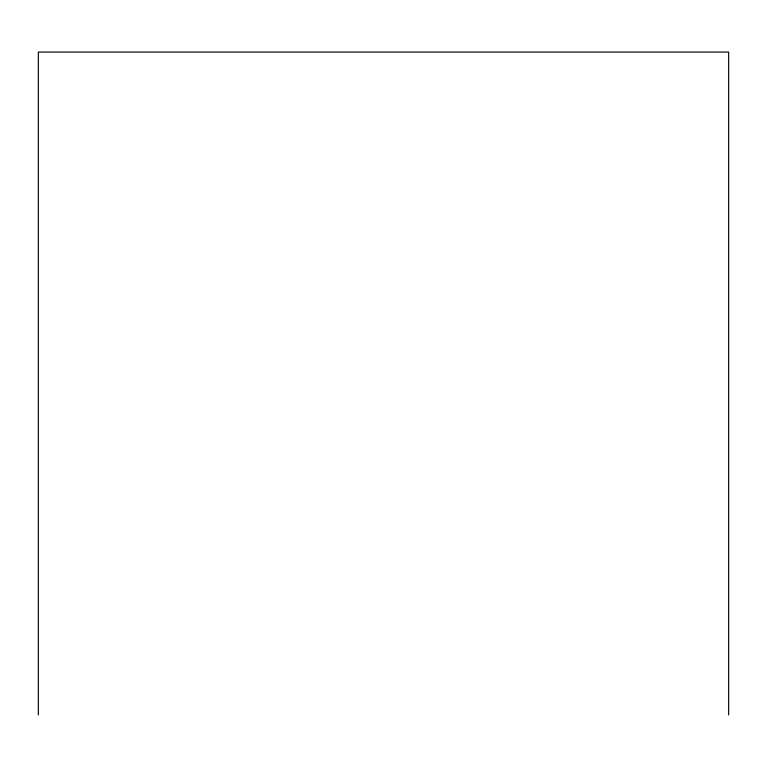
<?xml version="1.0" encoding="UTF-8"?>
<svg xmlns="http://www.w3.org/2000/svg" width="767" height="767" viewBox="0 0 767 767"><rect width="100%" height="100%" fill="white"/><g stroke="black" fill="none" stroke-linecap="round" stroke-linejoin="round"><path stroke-width="1.15" d="M728.65 714.94L728.65 52.06L38.35 52.06L38.35 714.94"/></g></svg>
